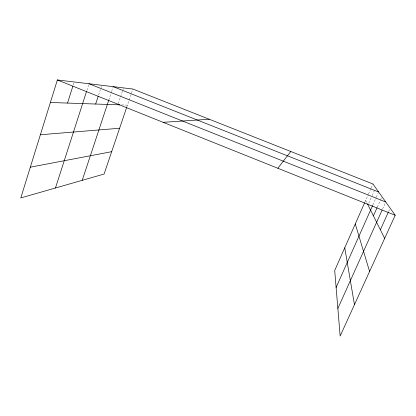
<?xml version="1.0" encoding="UTF-8"?>
<svg xmlns="http://www.w3.org/2000/svg" width="416" height="416" viewBox="0 0 416 416"><rect width="100%" height="100%" fill="white"/><g stroke="black" fill="none" stroke-linecap="round" stroke-linejoin="round"><path stroke-width="0.31" stroke-dasharray="2.08 1.56" d="M73.237 84.994L74.001 82.581M86.882 90.371L88.624 84.963M98.623 94.968L100.797 88.317M100.994 87.714L101.39 86.507M108.768 100.142L111.405 92.186M111.608 91.572L113.027 87.287M118.29 103.584L122.736 90.324M122.933 89.721L123.339 88.514M126.818 106.943L132.881 89.034M364.915 202.145L368.285 194.522M368.545 193.939L370.869 188.672M371.129 188.084L372.939 183.986M368.789 203.216L371.16 197.87M372.216 195.494L374.582 190.154M372.902 204.859L376.028 197.839M376.288 197.252L378.113 193.159M377.307 207.142L380.682 199.597M380.942 199.014L381.462 197.855M382.616 208.941L385.226 203.143M388.565 211.671L389.886 208.749M121.706 104.92L127.436 105.113M365.7 200.377L366.85 202.686"/><path stroke-width="0.62" d="M364.655 202.732L334.703 270.514L340.153 336.045L395.2 215.259L372.939 183.986L132.881 89.034L57.361 79.955L20.8 197.933L104.099 174.049L126.61 107.552M67.522 103.074L72.857 86.2M55.458 187.996L86.497 91.572M95.664 104.031L98.228 96.174M82.222 180.32L108.768 100.142M336.112 287.456L372.642 205.442M373.412 215.847L377.047 207.719M337.86 308.443L382.096 210.101M380.364 229.788L388.3 212.259M277.841 168.256L290.784 151.492M30.326 167.185L111.665 151.689M40.378 134.748L119.6 128.258M163.124 122.314L209.217 119.231M50.378 102.492L119.798 104.853M113.23 86.674L378.633 191.989M89.008 83.762L385.746 201.984M57.361 79.955L395.2 215.259M367.427 203.84L384.654 238.399M355.285 223.943L369.59 271.461M344.75 247.79L354.463 304.647"/></g></svg>
